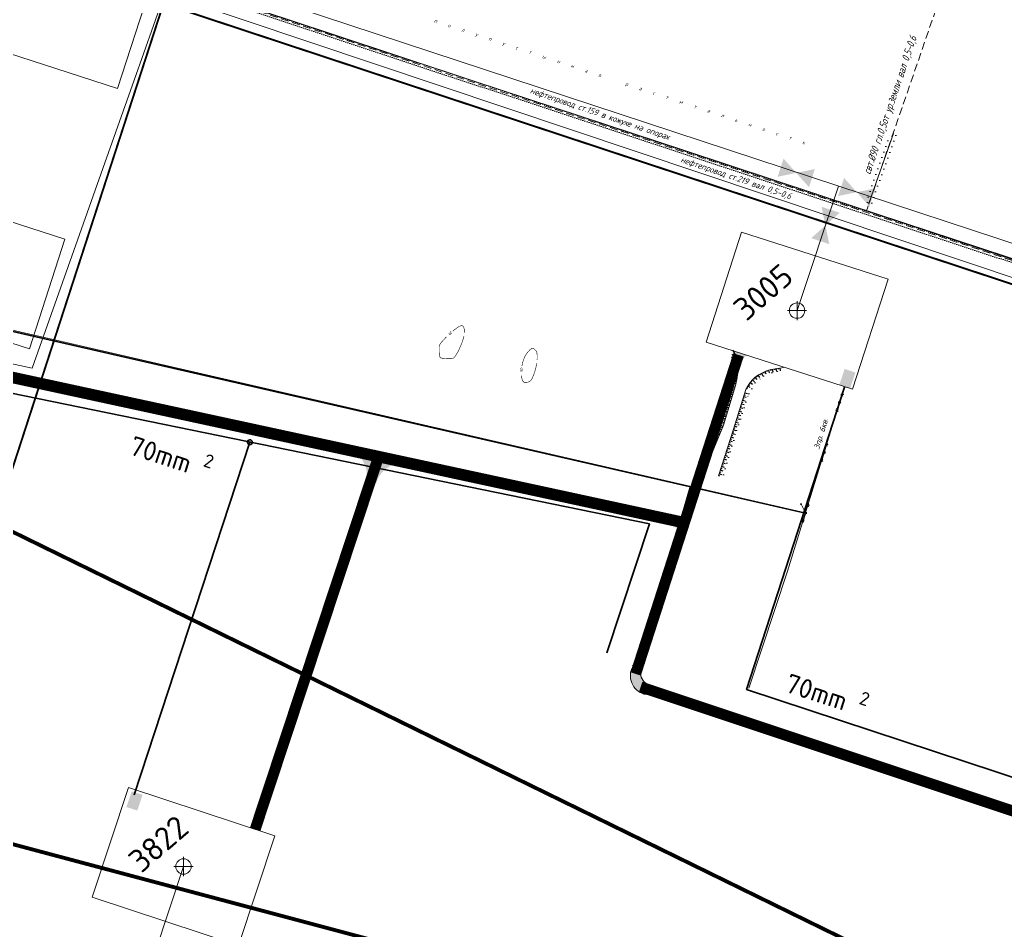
# Model space of a CAD drawing. Header units: millimetres. Extents: x 519 to 9564855, y -810 to 5021775.
# Drawn here: x 9526212 to 9526724, y 4999281 to 4999754 of the extents above; entities that cross this region are included whole.
import ezdxf

# ---------------------------------------------------------------- set-up
doc = ezdxf.new("R2010")
doc.units = ezdxf.units.MM
doc.header["$LTSCALE"] = 2
doc.header["$MEASUREMENT"] = 0
doc.header["$PDMODE"] = 2
doc.header["$PDSIZE"] = 5
for name, pattern in [('DASHED2', [9.525, 6.35, -3.175]), ('DASHEDX4', [3, 2, -1]), ('DOTX2', [0.5, 0, -0.5])]:
    doc.linetypes.add(name, pattern=pattern)
for name, color, linetype in [('Existing roads', 41, 'Continuous'), ('new 100 wells', 131, 'Continuous'), ('OilColl&Flowlines', 3, 'Continuous'), ('лэп', 1, 'Continuous'), ('МГ-земельный участок', 7, 'Continuous'), ('нефть', 8, 'Continuous'), ('ситуация', 7, 'Continuous'), ('Скважины на 2015 год', 7, 'Continuous'), ('Эл.выс.', 1, 'Continuous')]:
    doc.layers.add(name, color=color, linetype=linetype)
for name, color, linetype, lineweight in [('WELLS(drilled after 2000y)', 6, 'Continuous', 40), ('Новый водовод', 5, 'g_122_vpr', 30), ('СНГ_трубопроводы', 244, 'Continuous', 50), ('Электро', 1, 'Continuous', 30), ('Электроснаб', 1, 'Continuous', 18), ('Электроснабжене', 1, 'Continuous', 18)]:
    doc.layers.add(name, color=color, linetype=linetype, lineweight=lineweight)
doc.styles.add('92051501$0$STANDARD', font='simplex.shx')
doc.styles.add('Elect', font='isocpeur.ttf')
doc.styles.add('Line_GUGK', font='')
doc.styles.add('SHRFT', font='TXT', dxfattribs={"width": 0.75})
doc.styles.add('simplex.shx', font='simplex.shx', dxfattribs={"width": 0.8})
doc.styles.get("Standard").update_dxf_attribs({"font": 'isocpeur.ttf', "width": 0.5})
doc.styles.get('Line_GUGK').set_extended_font_data('Bm431', italic=True)
doc.linetypes.add('g_122_vpr', pattern='A,2,-2,3,-0.6,["Впр",Line_GUGK,S=2,R=0,X=0,Y=-1],-6.4,3,-2,8,-2,8,-2,6', length=45)
doc.linetypes.add('GAS_LINE', pattern='A,0.5,-0.2,["G",92051501$0$STANDARD,S=0.1,R=0,X=-0.1,Y=-0.05],-0.05', length=0.75)
doc.linetypes.add('TRACKS', pattern='A,0.15,[130,ltypeshp.shx,S=0.25,R=0,X=0,Y=0],0.15', length=0.3)
doc.linetypes.add('WTR_LINE', pattern='A,0.5,-0.2,["W",92051501$0$STANDARD,S=0.1,R=0,X=-0.1,Y=-0.05],-0.05', length=0.75)

# ---------------------------------------------------------------- blocks, each defined once
blk = doc.blocks.new('1')
at = {"color": 1}
for points in [[(-2.5, 0), (-2.09, 0.27)], [(-0.25, 0), (-2.5, 0)], [(-2.5, 0), (-2.09, -0.27)], [(-2.06, 0), (-1.77, 0.19)], [(-2.06, 0), (-1.77, -0.19)], [(0.25, 0), (2.5, 0)], [(2.06, 0), (1.77, 0.19)], [(2.06, 0), (1.77, -0.19)], [(2.5, 0), (2.09, 0.27)], [(2.5, 0), (2.09, -0.27)]]:
    blk.add_lwpolyline(points, dxfattribs=at)
blk.add_circle((0, 0), 0.25, dxfattribs=at)
blk = doc.blocks.new('150')
at = {"layer": 'ситуация'}
for p, q in [((0, 1.5), (0, 0)), ((1, 0), (1, 0.5))]:
    blk.add_line(p, q, dxfattribs=at)

msp = doc.modelspace()

# ---------------------------------------------------------------- hatches: boundary and pattern name
at = {"layer": 'Existing roads', "lineweight": 0}
h = msp.add_hatch(color=256, dxfattribs=at)
h.paths.add_polyline_path([(9526585.57093, 4999581.27715), (9526580.29425, 4999583.02311, -0.414213562), (9526581.88236, 4999579.86433), (9526584.7856, 4999578.9037)])
h.paths.add_polyline_path([(9526590.73742, 4999579.56765), (9526585.57093, 4999581.27715), (9526584.7856, 4999578.9037), (9526587.57864, 4999577.97953, -0.414213562)])
h = msp.add_hatch(color=256, dxfattribs=at)
h.paths.add_polyline_path([(9526409.38789, 4999523.8757), (9526384.78445, 4999529.21847, -0.253650201), (9526391.66589, 4999519.99919), (9526398.86213, 4999517.78295, -0.220212456)])
h.paths.add_polyline_path([(9526395.61704, 4999518.78235), (9526391.66589, 4999519.99919, -0.108514204), (9526391.29448, 4999514.83517), (9526394.15561, 4999514.04282)])
h.paths.add_polyline_path([(9526398.86213, 4999517.78295), (9526395.61704, 4999518.78235), (9526394.15561, 4999514.04282), (9526396.75498, 4999513.32295, -0.085811403)])
at = {"layer": 'Existing roads', "linetype": 'ByBlock', "lineweight": 0}
h = msp.add_hatch(color=256, dxfattribs=at)
h.paths.add_polyline_path([(9526559.98184, 4999501.17025, -0.377315301), (9526551.7253, 4999496.48871), (9526551.22458, 4999494.08998), (9526557.66649, 4999493.38965)])
h.paths.add_polyline_path([(9526557.66649, 4999493.38965), (9526551.22458, 4999494.08998), (9526550.61741, 4999491.1813, -0.40149627), (9526554.87448, 4999484.00729)])
msp.add_hatch(color=256, dxfattribs=at).paths.add_polyline_path([(9526534.04247, 4999415.06671), (9526529.05551, 4999415.45697, 0.337716359), (9526533.96014, 4999404.59395), (9526536.64419, 4999409.56223, -0.241217244)])
at = {"layer": 'Электро'}
for points in [[(9526637.40953, 4999564.53361), (9526643.02177, 4999562.67663), (9526645.72899, 4999570.85848), (9526640.11676, 4999572.71547)], [(9526267.0023, 4999345.07304), (9526272.61453, 4999343.21605), (9526275.32176, 4999351.39791), (9526269.70953, 4999353.2549)]]:
    msp.add_hatch(color=256, dxfattribs=at).paths.add_polyline_path(points)
at = {"layer": 'Электроснаб', "linetype": 'ByBlock', "lineweight": 0}
for points in [[(9526637.40953, 4999564.53361), (9526643.02177, 4999562.67663), (9526645.72899, 4999570.85848), (9526640.11676, 4999572.71547)], [(9526267.0023, 4999345.07304), (9526272.61453, 4999343.21605), (9526275.32176, 4999351.39791), (9526269.70953, 4999353.2549)]]:
    msp.add_hatch(color=1, dxfattribs=at).paths.add_polyline_path(points)
at = {"layer": 'Электроснабжене', "linetype": 'ByBlock', "lineweight": 0}
for points in [[(9526637.40953, 4999564.53361), (9526643.02177, 4999562.67663), (9526645.72899, 4999570.85848), (9526640.11676, 4999572.71547)], [(9526267.0023, 4999345.07304), (9526272.61453, 4999343.21605), (9526275.32176, 4999351.39791), (9526269.70953, 4999353.2549)]]:
    msp.add_hatch(color=1, dxfattribs=at).paths.add_polyline_path(points)

# ---------------------------------------------------------------- linework, layer by layer
at = {"color": 4, "linetype": 'GAS_LINE', "lineweight": 0, "ltscale": 20}
for p, q in [((9526319.184, 4999859.212, -0.413), (9526270.903, 4999722.787, -0.472)), ((9526270.903, 4999722.787, -0.472), (9526255.691, 4999679.752, -0.49)), ((9526255.691, 4999679.752, -0.49), (9526242.548, 4999642.596, -0.472)), ((9526242.548, 4999642.596, -0.472), (9526217.924, 4999573.083, -0.593)), ((9526217.924, 4999573.083, -0.593), (9526153.663, 4999586.724, -0.542))]:
    msp.add_line(p, q, dxfattribs=at)
at = {"layer": 'Existing roads', "linetype": 'ByBlock', "lineweight": 0}
for p, q in [((9526554.45217, 4999493.32794), (9526559.95085, 4999511.8059)), ((9526529.05551, 4999415.45697), (9526534.04247, 4999415.06671)), ((9526529.94624, 4999418.75891), (9526534.04247, 4999415.06671)), ((9526536.64419, 4999409.56223), (9526533.96014, 4999404.59395))]:
    msp.add_line(p, q, dxfattribs=at)
at = {"layer": 'Existing roads', "linetype": 'ByBlock', "lineweight": 0, "const_width": 6, "flags": 128}
msp.add_lwpolyline([(9525773.72769, 4999662.10414), (9526554.45217, 4999493.32794)], dxfattribs=at)
at = {"layer": 'Existing roads', "lineweight": 0, "const_width": 5.7, "flags": 128}
for points in [[(9526531.54757, 4999414.25279), (9526584.97904, 4999579.97564)], [(9526333.82591, 4999333.49478), (9526397.97169, 4999527.15573)], [(9527243.05393, 4999171.26851), (9526534.13866, 4999407.47543)]]:
    msp.add_lwpolyline(points, dxfattribs=at)
at = {"layer": 'Existing roads', "linetype": 'ByBlock', "lineweight": 0}
for centre, radius, start, end in [((9526538.63219, 4999413.2421), 9.82947, 157.0071971, 260.114136), ((9526540.71629, 4999414.85403), 6.67721, 133.5765282, 267.1791894)]:
    msp.add_arc(centre, radius, start, end, dxfattribs=at)
at = {"layer": 'new 100 wells', "color": 0, "linetype": 'ByBlock', "lineweight": 0}
msp.add_lwpolyline([(9526249.18202, 4999298.27759), (9526325.16254, 4999273.13701), (9526344.01798, 4999330.12241), (9526268.03745, 4999355.26299)], close=True, dxfattribs=at)
msp.add_circle((9526296.6, 4999314.2), 4, dxfattribs=at)
at = {"layer": 'new 100 wells', "color": 0, "linetype": 'ByBlock', "lineweight": 0, "ltscale": 80}
msp.add_point((9526296.6, 4999314.2), dxfattribs=at)
at = {"layer": 'OilColl&Flowlines', "linetype": 'ByBlock', "lineweight": 0}
msp.add_line((9526636.94411, 4999667.67135), (9526615.4, 4999603), dxfattribs=at)
at = {"layer": 'OilColl&Flowlines', "lineweight": 0}
msp.add_line((9526296.6, 4999314.2), (9526248.22507, 4999168.71389), dxfattribs=at)
at = {"layer": 'OilColl&Flowlines', "linetype": 'ByBlock', "lineweight": 0}
for points in [[(9526608.38932, 4999681.97223), (9526614.9948, 4999674.5562), (9526605.26959, 4999672.5437)], [(9526624.72, 4999676.5687), (9526621.60028, 4999667.14018), (9526614.9948, 4999674.5562)], [(9526624.72, 4999676.5687), (9526621.60028, 4999667.14018), (9526614.9948, 4999674.5562)], [(9526636.72293, 4999662.52636), (9526639.84266, 4999671.95489), (9526646.44814, 4999664.53886)], [(9526653.05362, 4999657.12283), (9526646.44814, 4999664.53886), (9526656.17335, 4999666.55136)], [(9526637.55945, 4999653.84894), (9526630.14343, 4999647.24346), (9526628.13093, 4999656.96866)], [(9526632.17504, 4999637.53527), (9526622.74651, 4999640.655), (9526630.16254, 4999647.26048)]]:
    msp.add_solid(points, dxfattribs=at)
at = {"layer": 'WELLS(drilled after 2000y)', "color": 0, "linetype": 'ByBlock', "lineweight": 0, "ltscale": 5}
msp.add_lwpolyline([(9526662.66813, 4999619.31216), (9526644.29912, 4999562.19316), (9526568.14046, 4999586.68517), (9526586.50947, 4999643.80416), (9526662.66813, 4999619.31216)], dxfattribs=at)
at = {"layer": 'WELLS(drilled after 2000y)', "color": 0, "linetype": 'ByBlock', "lineweight": 0}
msp.add_circle((9526615.4, 4999603), 4, dxfattribs=at)
at = {"layer": 'WELLS(drilled after 2000y)', "color": 0, "linetype": 'ByBlock', "lineweight": 0, "ltscale": 80}
msp.add_point((9526615.4, 4999603), dxfattribs=at)
at = {"layer": 'лэп', "lineweight": 0}
for p, q in [((9526619.72303, 4999497.86381), (9526108.62702, 4999615.62783)), ((9526629.471, 4999529.406), (9526637.24619, 4999554.38184)), ((9526610.5081, 4999467.71832), (9526629.471, 4999529.406))]:
    msp.add_line(p, q, dxfattribs=at)
at = {"layer": 'лэп', "lineweight": 0, "ltscale": 80}
for p, q in [((9526639.01036, 4999560.12231), (9526640.18195, 4999563.66581)), ((9526610.5081, 4999467.71832), (9526590.30439, 4999406.8473, 0))]:
    msp.add_line(p, q, dxfattribs=at)
at = {"layer": 'МГ-земельный участок', "color": 0, "linetype": 'DASHED2', "lineweight": 25, "ltscale": 5, "const_width": 2}
msp.add_lwpolyline([(9522167.80801, 4999999.48247), (9521654, 5002362), (9522840, 5002532), (9525642, 5002155), (9528521, 5002235), (9531281, 5003464), (9533105, 5001043), (9546614, 4998215), (9544978, 4995525), (9543652, 4996420), (9539605, 4995735), (9529554.6705, 4998798.09585), (9529554.71722, 4998845.23995), (9529525.402, 4998845.269), (9529525.36994, 4998882.97318), (9529309.91997, 4998882.84552), (9526935, 5000017), (9526935, 4999132), (9522906, 5001105), (9522683.367, 5000265.06642), (9522496, 5000315)], close=True, dxfattribs=at)
at = {"layer": 'МГ-земельный участок', "color": 34, "linetype": 'DASHED2', "lineweight": 25, "ltscale": 5, "const_width": 2}
msp.add_lwpolyline([(9522271, 4999525), (9527884, 4997830), (9530104, 4997995), (9529358.40073, 4998522.43877), (9528467.29836, 4998113.15535), (9526935, 4999132), (9522496, 5000315), (9522167.80801, 4999999.48247)], close=True, dxfattribs=at)
at = {"layer": 'нефть', "color": 3, "lineweight": 0}
msp.add_line((9526056.40396, 4999859.01546), (9527005.52001, 4999546.18996), dxfattribs=at)
at = {"layer": 'нефть', "color": 3, "linetype": 'ByBlock', "lineweight": 0, "ltscale": 50, "const_width": 0.2}
msp.add_lwpolyline([(9525349.2362, 5000142.5423), (9525614.91157, 4999996.17783), (9527560.88848, 4999355.86688), (9527739.95739, 4999341.75137)], dxfattribs=at)
at = {"layer": 'нефть', "linetype": 'DASHEDX4', "lineweight": 0, "flags": 128}
for points in [[(9526651.97067, 4999656.32187), (9526651.52421, 4999654.97186), (9526651.97067, 4999656.32187), (9526712.3, 4999831.2)], [(9526216.32472, 4999797.85883), (9526284.13946, 4999775.57034), (9526372.80365, 4999746.21564), (9526447.98996, 4999721.30336), (9526490.01374, 4999707.45939), (9526556.91254, 4999685.305), (9526649.06557, 4999654.88479), (9526705.45355, 4999636.2368), (9526764.70413, 4999616.48719), (9526804.28229, 4999603.49639), (9526889.09713, 4999575.18928)], [(9526652.65758, 4999658.87687), (9526652.83933, 4999658.49351), (9526652.55677, 4999658.59431), (9526652.94013, 4999658.77606), (9526652.65758, 4999658.87687)], [(9526652.74845, 4999658.68519), (9526652.64766, 4999658.38042)]]:
    msp.add_lwpolyline(points, dxfattribs=at)
at = {"layer": 'нефть', "lineweight": 0, "flags": 128}
msp.add_lwpolyline([(9526216.60713, 4999798.71213), (9526283.86905, 4999776.55994), (9526372.53323, 4999747.20523), (9526447.71954, 4999722.29295), (9526489.74332, 4999708.44899), (9526556.64212, 4999686.2946), (9526648.79516, 4999655.87438), (9526705.18313, 4999637.22639), (9526764.43371, 4999617.47678), (9526804.01187, 4999604.48599), (9526858.13726, 4999586.42154)], dxfattribs=at)
at = {"layer": 'Новый водовод', "color": 5, "linetype": 'WTR_LINE', "lineweight": 0, "ltscale": 40, "const_width": 1}
for points in [[(9526008.05, 4999288), (9526177, 4999798.59), (9526286.2, 4999762.49), (9527574.16, 4999336.8), (9528109.22, 4999277.44), (9528535.17, 4999139.04)], [(9526198.1, 4999491.33), (9526286.2, 4999762.49)]]:
    msp.add_lwpolyline(points, dxfattribs=at)
at = {"layer": 'ситуация', "linetype": 'DOTX2', "lineweight": 0, "ltscale": 3}
for p, q in [((9526581.31808, 4999578.81925), (9526579.25563, 4999580.83086)), ((9526582.49173, 4999575.78376), (9526581.31808, 4999578.81925)), ((9526582.49173, 4999569.91679), (9526582.49173, 4999575.78376)), ((9526581.311, 4999563.946), (9526582.49173, 4999569.91679)), ((9526593.71904, 4999565.50146), (9526598.02352, 4999569.00672)), ((9526598.02352, 4999569.00672), (9526602.2917, 4999570.72843)), ((9526602.2917, 4999570.72843), (9526605.54659, 4999571.41503)), ((9526605.54659, 4999571.41503), (9526608.051, 4999571.786)), ((9526575.701, 4999544.146), (9526581.311, 4999563.946)), ((9526590.41354, 4999559.746), (9526593.71904, 4999565.50146)), ((9526584.031, 4999540.706), (9526589.9977, 4999559.05253)), ((9526589.9977, 4999559.05253), (9526590.41354, 4999559.746)), ((9526566.411, 4999520.856), (9526575.701, 4999544.146)), ((9526577.121, 4999517.766), (9526584.031, 4999540.706))]:
    msp.add_line(p, q, dxfattribs=at)
at = {"layer": 'ситуация', "lineweight": 0}
msp.add_line((9526619.72303, 4999497.86381), (9526617.48318, 4999502.42521), dxfattribs=at)
at = {"layer": 'ситуация', "linetype": 'DOTX2', "lineweight": 0, "flags": 128}
msp.add_lwpolyline([(9526216.02546, 4999798.70245), (9526886.73718, 4999576.74914), (9526887.14781, 4999575.79021), (9526886.15096, 4999575.28318), (9526215.55007, 4999797.28033)], dxfattribs=at)
at = {"layer": 'ситуация', "linetype": 'DOTX2', "lineweight": 0, "ltscale": 3, "flags": 128}
msp.add_lwpolyline([(9526666.69527, 4999693.95676), (9526665.05656, 4999689.03993), (9526656.63989, 4999665.90355), (9526654.08802, 4999658.4361), (9526652.65595, 4999658.1629), (9526651.61363, 4999659.71363), (9526656.11919, 4999673.13915), (9526664.40155, 4999696.32218)], dxfattribs=at)
at = {"layer": 'ситуация', "linetype": 'TRACKS', "lineweight": 0, "ltscale": 4, "flags": 128}
msp.add_lwpolyline([(9526652.64544, 4999658.60306), (9526656.5023, 4999669.49907), (9526665.55828, 4999695.05879)], dxfattribs=at)
at = {"layer": 'ситуация', "color": 248, "lineweight": 0, "const_width": 0.3}
for points in [[(9526438.791, 4999594.126), (9526437.731, 4999593.326), (9526436.551, 4999592.366)], [(9526442.541, 4999591.626), (9526442.561, 4999592.396), (9526442.521, 4999593.086), (9526442.421, 4999593.686), (9526442.281, 4999594.196), (9526442.071, 4999594.656), (9526441.791, 4999594.986), (9526441.431, 4999595.156), (9526440.961, 4999595.176), (9526440.381, 4999595.016), (9526439.661, 4999594.676), (9526438.791, 4999594.126)], [(9526433.221, 4999589.316), (9526432.151, 4999588.236), (9526431.241, 4999587.266)], [(9526438.151, 4999579.856), (9526438.671, 4999580.706), (9526439.231, 4999581.726), (9526439.811, 4999582.886), (9526440.391, 4999584.126), (9526440.931, 4999585.416), (9526441.431, 4999586.706), (9526441.841, 4999587.956), (9526442.111, 4999588.946), (9526442.321, 4999589.876)], [(9526431.241, 4999587.266), (9526430.581, 4999586.476), (9526430.101, 4999585.826), (9526429.781, 4999585.286), (9526429.581, 4999584.836), (9526429.481, 4999584.446), (9526429.441, 4999584.096), (9526429.431, 4999583.756), (9526429.431, 4999583.416), (9526429.441, 4999583.066), (9526429.441, 4999582.716), (9526429.451, 4999582.346), (9526429.451, 4999581.976), (9526429.461, 4999581.596), (9526429.471, 4999581.206), (9526429.481, 4999580.806), (9526429.501, 4999580.416), (9526429.531, 4999580.026), (9526429.581, 4999579.666), (9526429.661, 4999579.326), (9526429.771, 4999579.036), (9526429.931, 4999578.786), (9526430.121, 4999578.596), (9526430.361, 4999578.446), (9526430.631, 4999578.346), (9526430.921, 4999578.276), (9526431.231, 4999578.226), (9526431.541, 4999578.196), (9526431.861, 4999578.176), (9526432.171, 4999578.156), (9526432.481, 4999578.146), (9526432.791, 4999578.126), (9526433.081, 4999578.106), (9526433.381, 4999578.096), (9526433.671, 4999578.086), (9526433.951, 4999578.076), (9526434.241, 4999578.076), (9526434.521, 4999578.076), (9526434.791, 4999578.076), (9526435.061, 4999578.076), (9526435.331, 4999578.086), (9526435.591, 4999578.086), (9526435.851, 4999578.086), (9526436.111, 4999578.096), (9526436.371, 4999578.136), (9526436.651, 4999578.236), (9526436.961, 4999578.426), (9526437.301, 4999578.736), (9526437.701, 4999579.206), (9526438.151, 4999579.856)], [(9526480.331, 4999577.386), (9526480.381, 4999578.346), (9526480.391, 4999579.196), (9526480.361, 4999579.936), (9526480.311, 4999580.546), (9526480.241, 4999580.996), (9526480.161, 4999581.356), (9526480.081, 4999581.626), (9526479.981, 4999581.836), (9526479.871, 4999581.996), (9526479.761, 4999582.136), (9526479.641, 4999582.246), (9526479.521, 4999582.366), (9526479.401, 4999582.486), (9526479.271, 4999582.616), (9526479.141, 4999582.746), (9526479.011, 4999582.876), (9526478.871, 4999583.006), (9526478.731, 4999583.146), (9526478.581, 4999583.276), (9526478.421, 4999583.396), (9526478.231, 4999583.476), (9526478.001, 4999583.486), (9526477.711, 4999583.406), (9526477.361, 4999583.226), (9526476.931, 4999582.916), (9526476.411, 4999582.456), (9526475.841, 4999581.846), (9526475.231, 4999581.086), (9526474.611, 4999580.196), (9526474.021, 4999579.166), (9526473.481, 4999578.016), (9526473.021, 4999576.736)], [(9526473.021, 4999576.736), (9526472.691, 4999575.486), (9526472.451, 4999574.176)], [(9526477.591, 4999567.526), (9526477.991, 4999568.286), (9526478.381, 4999569.186), (9526478.771, 4999570.206), (9526479.131, 4999571.296), (9526479.461, 4999572.436), (9526479.741, 4999573.586), (9526479.981, 4999574.706), (9526480.061, 4999575.176), (9526480.131, 4999575.636)], [(9526472.221, 4999569.436), (9526472.321, 4999568.396), (9526472.471, 4999567.526)], [(9526472.471, 4999567.526), (9526472.701, 4999566.796), (9526472.991, 4999566.286), (9526473.321, 4999565.966), (9526473.691, 4999565.786), (9526474.071, 4999565.716), (9526474.481, 4999565.716), (9526474.881, 4999565.756), (9526475.271, 4999565.806), (9526475.661, 4999565.876), (9526476.051, 4999566.006), (9526476.431, 4999566.206), (9526476.821, 4999566.506), (9526477.201, 4999566.946), (9526477.591, 4999567.526)]]:
    msp.add_lwpolyline(points, dxfattribs=at)
at = {"layer": 'ситуация', "lineweight": 0, "flags": 128}
for points in [[(9526583.37142, 4999564.04616), (9526583.76635, 4999565.63838), (9526584.09037, 4999567.06658), (9526584.34913, 4999568.35532), (9526584.54823, 4999569.52916), (9526584.6933, 4999570.61266), (9526584.78997, 4999571.63037), (9526584.84384, 4999572.60685), (9526584.86055, 4999573.56666), (9526584.84127, 4999574.53213), (9526584.76938, 4999575.51672), (9526584.62382, 4999576.53166), (9526584.38353, 4999577.58817), (9526584.02745, 4999578.6975), (9526583.53451, 4999579.87087), (9526582.88365, 4999581.11952), (9526582.05381, 4999582.45467)], [(9526608.3958, 4999573.38818), (9526606.41168, 4999573.18219), (9526604.67953, 4999572.9441), (9526603.16171, 4999572.67242), (9526601.82059, 4999572.36569), (9526600.61851, 4999572.02245), (9526599.51785, 4999571.64124), (9526598.48095, 4999571.22058), (9526597.47017, 4999570.75901), (9526596.4537, 4999570.24858), (9526595.42302, 4999569.6554), (9526594.37545, 4999568.9391), (9526593.30828, 4999568.05929), (9526592.21882, 4999566.97559), (9526591.10439, 4999565.64764), (9526589.96229, 4999564.03506), (9526588.78983, 4999562.09747)], [(9526567.14313, 4999519.16367), (9526577.12104, 4999543.51192), (9526583.37142, 4999564.04616)], [(9526588.78983, 4999562.09747), (9526582.46075, 4999541.47231), (9526574.62565, 4999517.11919)]]:
    msp.add_lwpolyline(points, dxfattribs=at)
at = {"layer": 'ситуация', "lineweight": 0}
for centre, radius in [((9526637.52945, 4999555.35555), 0.4), ((9526629.45309, 4999529.36704), 0.4), ((9526617.48318, 4999502.42521), 0.2), ((9526619.7192, 4999497.86499), 0.4)]:
    msp.add_circle(centre, radius, dxfattribs=at)
at = {"layer": 'Скважины на 2015 год', "color": 0, "linetype": 'ByBlock', "lineweight": 0, "ltscale": 5}
for points in [[(9526280.76813, 4999775.61215), (9526262.39912, 4999718.49316), (9526186.24046, 4999742.98517), (9526204.60947, 4999800.10416), (9526280.76813, 4999775.61215)], [(9526234.96813, 4999640.21215), (9526216.59912, 4999583.09316), (9526140.44046, 4999607.58517), (9526158.80947, 4999664.70416), (9526234.96813, 4999640.21215)]]:
    msp.add_lwpolyline(points, dxfattribs=at)
at = {"layer": 'СНГ_трубопроводы', "color": 240, "lineweight": 0, "ltscale": 2, "extrusion": (2.08603e-06, -2.06449e-07, 1)}
msp.add_line((9528656.20281, 4998973.66406), (9525711.30717, 4999960.70714), dxfattribs=at)
at = {"layer": 'Электро', "ltscale": 0.5}
for p, q in [((9526619.75427, 4999497.79849), (9526083.3302, 4999620.76662, 0)), ((9526058.29237, 4999590.66091, 0), (9526538.70568, 4999492.26485, 0)), ((9526640.10662, 4999563.21287), (9526589.07785, 4999406.16245)), ((9526270.89132, 4999351.35811, 0), (9526331.12653, 4999534.63821, 0)), ((9526538.70568, 4999492.26485, 0), (9526516.51455, 4999425.19823, 0)), ((9526589.07785, 4999406.16245), (9527404.84711, 4999137.44185, 0))]:
    msp.add_line(p, q, dxfattribs=at)
at = {"layer": 'Электро', "ltscale": 25}
for start, end in [(162, 342), (342, 162)]:
    msp.add_arc((9526331.12653, 4999534.63821, 0), 1.25, start, end, dxfattribs=at)
at = {"layer": 'Электроснаб', "color": 1, "linetype": 'ByBlock', "lineweight": 0, "ltscale": 0.5}
for p, q in [((9526619.75427, 4999497.79849), (9526083.3302, 4999620.76662, 0)), ((9526058.29237, 4999590.66091, 0), (9526538.70568, 4999492.26485, 0)), ((9526640.10662, 4999563.21287), (9526589.07785, 4999406.16245)), ((9526270.89132, 4999351.35811, 0), (9526331.12653, 4999534.63821, 0)), ((9526538.70568, 4999492.26485, 0), (9526516.51455, 4999425.19823, 0)), ((9526589.07785, 4999406.16245), (9527404.84711, 4999137.44185, 0))]:
    msp.add_line(p, q, dxfattribs=at)
at = {"layer": 'Электроснаб', "color": 1, "linetype": 'ByBlock', "lineweight": 0, "ltscale": 25}
for start, end in [(162, 342), (342, 162)]:
    msp.add_arc((9526331.12653, 4999534.63821, 0), 1.25, start, end, dxfattribs=at)
at = {"layer": 'Электроснабжене', "color": 1, "linetype": 'ByBlock', "lineweight": 0, "ltscale": 0.5}
for p, q in [((9526619.75427, 4999497.79849), (9526083.3302, 4999620.76662, 0)), ((9526058.29237, 4999590.66091, 0), (9526538.70568, 4999492.26485, 0)), ((9526640.10662, 4999563.21287), (9526589.07785, 4999406.16245)), ((9526270.89132, 4999351.35811, 0), (9526331.12653, 4999534.63821, 0)), ((9526538.70568, 4999492.26485, 0), (9526516.51455, 4999425.19823, 0)), ((9526589.07785, 4999406.16245), (9527404.84711, 4999137.44185, 0))]:
    msp.add_line(p, q, dxfattribs=at)
at = {"layer": 'Электроснабжене', "color": 1, "linetype": 'ByBlock', "lineweight": 0, "ltscale": 25}
for start, end in [(162, 342), (342, 162)]:
    msp.add_arc((9526331.12653, 4999534.63821, 0), 1.25, start, end, dxfattribs=at)

# ---------------------------------------------------------------- block references
at = {"layer": 'ситуация', "lineweight": 0}
for p, rotation in [((9526583.08147, 4999580.74), 117.5308277282532), ((9526583.92952, 4999578.93059), 112.7875566917769), ((9526584.51262, 4999577.02057), 102.8131935097529), ((9526584.80384, 4999575.0447), 94.17604919995678), ((9526584.85149, 4999573.04634), 89.00263561138884), ((9526584.09786, 4999567.10388), 78.64706255938904), ((9526584.47013, 4999569.06871), 80.37331442482056), ((9526584.73489, 4999571.0505), 84.57425812824414), ((9526593.68555, 4999568.37032), 219.5032911859733), ((9526595.28832, 4999569.5633), 214.3632964146512), ((9526597.03246, 4999570.53921), 206.66387945372), ((9526598.8507, 4999571.37058), 202.0818480913827), ((9526600.72932, 4999572.05409), 195.9360664169941), ((9526602.66393, 4999572.55857), 192.8824521549689), ((9526604.62777, 4999572.93483), 190.1481301531276), ((9526606.6096, 4999573.20274), 185.9269856615086), ((9526582.78903, 4999562.13283), 73.07037119279859), ((9526583.64659, 4999565.15555), 76.06986527593594), ((9526589.82524, 4999563.80858), 238.821374634906), ((9526590.96523, 4999565.45116), 234.6922396569199), ((9526592.23698, 4999566.99366), 224.8480335924362), ((9526581.62424, 4999558.30618), 73.07037119279859), ((9526582.20664, 4999560.21951), 73.07037119279859), ((9526587.61638, 4999558.27346), 252.9407259105209), ((9526588.20311, 4999560.18546), 252.9407259105209), ((9526579.87706, 4999552.5662), 73.07037119279859), ((9526580.45945, 4999554.47953), 73.07037119279859), ((9526581.04185, 4999556.39286), 73.07037119279859), ((9526586.44294, 4999554.44945), 252.9407259105209), ((9526587.02966, 4999556.36146), 252.9407259105209), ((9526578.12988, 4999546.82622), 73.07037119279859), ((9526578.71227, 4999548.73955), 73.07037119279859), ((9526579.29467, 4999550.65288), 73.07037119279859), ((9526584.68278, 4999548.71344), 252.9407259105209), ((9526585.2695, 4999550.62545), 252.9407259105209), ((9526585.85622, 4999552.53745), 252.9407259105209), ((9526576.91796, 4999543.01636), 67.71618460902869), ((9526577.54748, 4999544.9129), 73.07037119279859), ((9526582.92261, 4999542.97743), 252.9407259105209), ((9526583.50933, 4999544.88944), 252.9407259105209), ((9526584.09605, 4999546.80144), 252.9407259105209), ((9526574.64279, 4999537.46446), 67.71618460902869), ((9526575.40118, 4999539.31509), 67.71618460902869), ((9526576.15957, 4999541.16573), 67.71618460902869), ((9526581.71786, 4999539.16327), 252.1655261177937), ((9526582.33039, 4999541.06716), 252.1655261177937), ((9526572.36763, 4999531.91256), 67.71618460902869), ((9526573.12601, 4999533.76319), 67.71618460902869), ((9526573.8844, 4999535.61382), 67.71618460902869), ((9526579.88025, 4999533.45159), 252.1655261177937), ((9526580.49279, 4999535.35548), 252.1655261177937), ((9526581.10532, 4999537.25937), 252.1655261177937), ((9526570.09246, 4999526.36066), 67.71618460902869), ((9526570.85085, 4999528.21129), 67.71618460902869), ((9526571.60924, 4999530.06192), 67.71618460902869), ((9526578.04264, 4999527.73992), 252.1655261177937), ((9526578.65518, 4999529.64381), 252.1655261177937), ((9526579.26771, 4999531.5477), 252.1655261177937), ((9526567.81729, 4999520.80875), 67.71618460902869), ((9526568.57568, 4999522.65939), 67.71618460902869), ((9526569.33407, 4999524.51002), 67.71618460902869), ((9526576.81757, 4999523.93214), 252.1655261177937), ((9526577.4301, 4999525.83603), 252.1655261177937), ((9526574.97996, 4999518.22047), 252.1655261177937), ((9526575.5925, 4999520.12436), 252.1655261177937), ((9526576.20503, 4999522.02825), 252.1655261177937)]:
    msp.add_blockref('150', p, dxfattribs=dict(at, rotation=rotation))
at = {"layer": 'Эл.выс.', "lineweight": 0, "xscale": 2.000000000099507, "yscale": 2.000000000099507, "zscale": 2.000000000099507, "rotation": 72.83344594026977}
for p in [(9526637.5346, 4999555.34505), (9526629.45825, 4999529.35654), (9526619.72436, 4999497.85449)]:
    msp.add_blockref('1', p, dxfattribs=at)

# ---------------------------------------------------------------- texts
at = {"layer": 'new 100 wells', "color": 0, "linetype": 'ByBlock', "lineweight": 0, "style": 'Elect'}
msp.add_text('3822', height=12, rotation=41, dxfattribs=at).set_placement((9526274.7314, 4999310.33864))
at = {"layer": 'WELLS(drilled after 2000y)', "color": 0, "linetype": 'ByBlock', "lineweight": 0, "style": 'Elect'}
msp.add_text('3005', height=12, rotation=41, dxfattribs=at).set_placement((9526589.06871, 4999597.06924))
at = {"layer": 'лэп', "lineweight": 0, "style": 'simplex.shx', "oblique": 15, "width": 0.8}
msp.add_text('3пр. 6кв.', height=3, rotation=72.8563314, dxfattribs=at).set_placement((9526626.8227, 4999530.66516))
at = {"layer": 'нефть', "color": 0, "linetype": 'DASHEDX4', "lineweight": 0, "oblique": 15, "width": 0.8}
for s, height, rotation, p in [('свт.%%C90 гл.0,5от ур.земли вал 0,5-0,6', 4, 71.2230098, (9526653.4302, 4999673.54731)), ('нефтепровод ст.159 в кожухе на опорах', 3.2, 341.2623617, (9526476.44556, 4999716.09183)), ('нефтепровод ст.219 вал 0,5-0,6', 3.2, 341.2623617, (9526554.67572, 4999680.23178))]:
    msp.add_text(s, height=height, rotation=rotation, dxfattribs=at).set_placement(p)
at = {"layer": 'ситуация', "lineweight": 0, "oblique": 15, "width": 0.8}
msp.add_text('п     о     л     у     п     у     с     т     ы     н     н     а     я           р     а     с     т     и     т     е     л     ь     н     о     с     т     ь          ', height=2, rotation=341.7595088, dxfattribs=at).set_placement((9526426.60489, 4999752.83031))
at = {"layer": 'ситуация', "color": 248, "lineweight": 0, "style": 'SHRFT', "width": 0.75}
for rotation, p in [(222.470988, (9526435.881, 4999592.666)), (267.281652, (9526471.701, 4999573.746))]:
    msp.add_text('-26', height=1.3125, rotation=rotation, dxfattribs=at).set_placement(p)
at = {"layer": 'Электро'}
for s, height, p in [('70mm', 10, (9526267.73767, 4999528.58411, 0)), ('70mm', 10, (9526267.73767, 4999528.58411)), ('2', 7, (9526306.4129, 4999522.23269, 0)), ('2', 7, (9526306.4129, 4999522.23269)), ('70mm', 10, (9526608.48827, 4999405.14358, 0)), ('70mm', 10, (9526608.48827, 4999405.14358)), ('2', 7, (9526647.16351, 4999398.79216, 0)), ('2', 7, (9526647.16351, 4999398.79216))]:
    msp.add_text(s, height=height, rotation=341.970084, dxfattribs=at).set_placement(p)
at = {"layer": 'Электроснаб', "color": 1, "linetype": 'ByBlock', "lineweight": 0}
for s, height, p in [('70mm', 10, (9526267.73767, 4999528.58411, 0)), ('70mm', 10, (9526267.73767, 4999528.58411)), ('2', 7, (9526306.4129, 4999522.23269, 0)), ('2', 7, (9526306.4129, 4999522.23269)), ('70mm', 10, (9526608.48827, 4999405.14358, 0)), ('70mm', 10, (9526608.48827, 4999405.14358)), ('2', 7, (9526647.16351, 4999398.79216, 0)), ('2', 7, (9526647.16351, 4999398.79216))]:
    msp.add_text(s, height=height, rotation=341.970084, dxfattribs=at).set_placement(p)
at = {"layer": 'Электроснабжене', "color": 1, "linetype": 'ByBlock', "lineweight": 0}
for s, height, p in [('70mm', 10, (9526267.73767, 4999528.58411, 0)), ('70mm', 10, (9526267.73767, 4999528.58411)), ('2', 7, (9526306.4129, 4999522.23269, 0)), ('2', 7, (9526306.4129, 4999522.23269)), ('70mm', 10, (9526608.48827, 4999405.14358, 0)), ('70mm', 10, (9526608.48827, 4999405.14358)), ('2', 7, (9526647.16351, 4999398.79216, 0)), ('2', 7, (9526647.16351, 4999398.79216))]:
    msp.add_text(s, height=height, rotation=341.970084, dxfattribs=at).set_placement(p)

doc.saveas('drawing.dxf')
